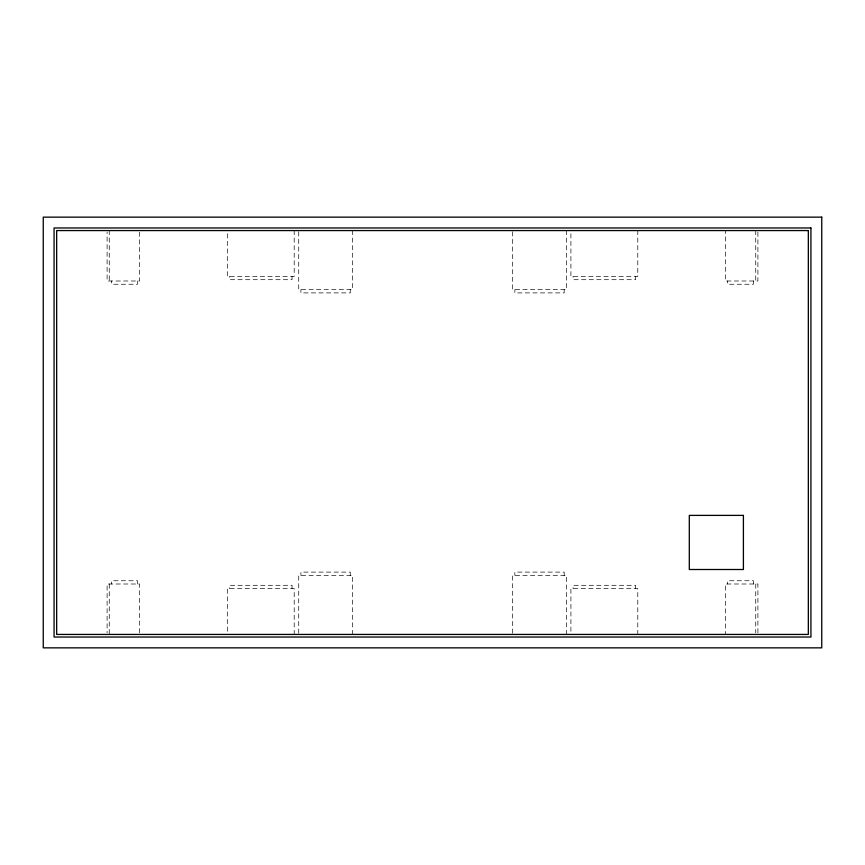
<?xml version="1.0" encoding="UTF-8"?>
<svg xmlns="http://www.w3.org/2000/svg" width="865" height="865" viewBox="0 0 865 865"><rect width="100%" height="100%" fill="white"/><g stroke="black" fill="none" stroke-linecap="round" stroke-linejoin="round"><path stroke-width="0.65" stroke-dasharray="4.33 3.24" d="M757.902 232.166L757.902 280.995L725.443 280.995L725.443 230.382M757.902 632.834L757.902 584.005L725.443 584.005L725.443 634.618M755.74 230.382L755.74 280.995M755.74 584.005L755.74 632.834M753.361 280.995L753.361 284.25L727.606 284.25L727.606 280.995M753.361 584.005L753.361 580.75L727.606 580.75L727.606 584.005M637.786 230.371L637.786 276.454L570.911 276.454L570.911 230.371M637.786 634.629L637.786 588.546L570.911 588.546L570.911 634.629M635.624 276.454L635.624 279.698L573.073 279.698L573.073 276.454M635.624 588.546L635.624 585.302L573.073 585.302L573.073 588.546M566.359 230.404L566.359 289.656L512.686 289.656L512.686 230.404M566.359 634.596L566.359 575.344L512.686 575.344L512.686 634.596M564.196 289.656L564.196 292.9L514.848 292.9L514.848 289.656M564.196 575.344L564.196 572.1L514.848 572.1L514.848 575.344M352.412 230.404L352.412 289.656L298.739 289.656L298.739 230.404M352.412 634.596L352.412 575.344L298.739 575.344L298.739 634.596M350.249 289.656L350.249 292.9L300.901 292.9L300.901 289.656M350.249 575.344L350.249 572.1L300.901 572.1L300.901 575.344M294.197 230.371L294.197 276.454L227.311 276.454L227.311 230.371M294.197 634.629L294.197 588.546L227.311 588.546L227.311 634.629M292.024 276.454L292.024 279.698L229.485 279.698L229.485 276.454M292.024 588.546L292.024 585.302L229.485 585.302L229.485 588.546M139.665 232.166L139.665 280.995L107.098 280.995L107.098 232.166M139.665 632.834L139.665 584.005L107.098 584.005L107.098 632.834M137.492 280.995L137.492 284.25L111.639 284.25L111.639 280.995M137.492 584.005L137.492 580.75L111.639 580.75L111.639 584.005M109.26 230.382L109.26 280.995M109.26 584.005L109.26 634.618"/><path stroke-width="1.3" d="M821.75 217.147L43.25 217.147L43.25 647.853L821.75 647.853L821.75 217.147M810.927 227.971L54.073 227.971L54.073 637.029L810.927 637.029L810.927 227.971M808.332 230.566L56.668 230.566L56.668 634.434L808.332 634.434L808.332 230.566M743.403 515.389L689.297 515.389L689.297 569.505L743.403 569.505L743.403 515.389"/></g></svg>
